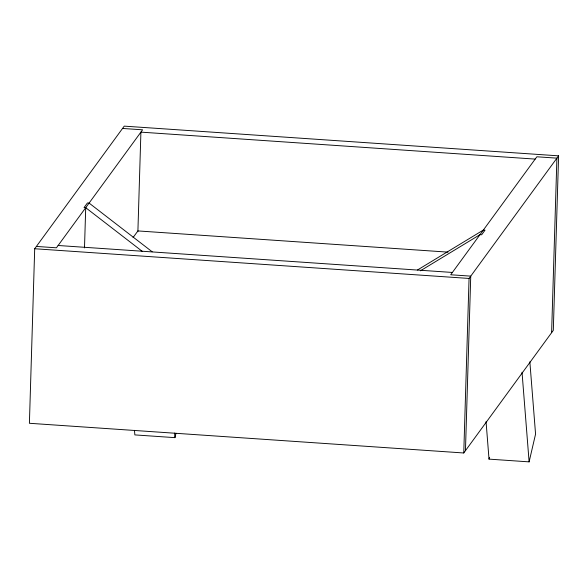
<?xml version="1.0" encoding="UTF-8"?>
<svg xmlns="http://www.w3.org/2000/svg" width="588" height="588" viewBox="0 0 588 588"><rect width="100%" height="100%" fill="white"/><g stroke="black" fill="none" stroke-linecap="round" stroke-linejoin="round"><path stroke-width="0.88" d="M34.699 248.746L29.4 423.279L463.763 452.98L553.301 330.368L558.6 155.842L124.237 126.133L34.699 248.746L469.062 278.447L558.6 155.842M84.496 247.908L85.716 207.704L84.047 207.586L87.428 202.963L89.097 203.073L152.182 251.789M137.886 231.738L140.907 132.131L535.176 159.098M463.763 452.98L469.062 278.447M465.453 450.665L470.745 276.132L450.702 274.765L536.866 156.783L556.909 158.15L551.61 332.683M134.49 430.328L134.85 434.9L174.945 437.648L175.952 433.305M529.854 361.833L535.565 434.091L529.112 461.867L489.018 459.125L489.422 457.39M133.05 237.574L137.908 230.922L448.019 252.134M417.48 270.002L483.365 230.04L485.034 230.151L481.653 234.781L479.984 234.663L420.376 270.825M122.547 128.449L142.597 129.816L56.433 247.805L36.39 246.431M58.124 245.49L452.392 272.45M85.716 207.704L142.281 251.37M522.026 372.226L529.112 461.867M486.055 421.625L489.018 459.125M174.585 433.069L174.945 437.648"/></g></svg>
